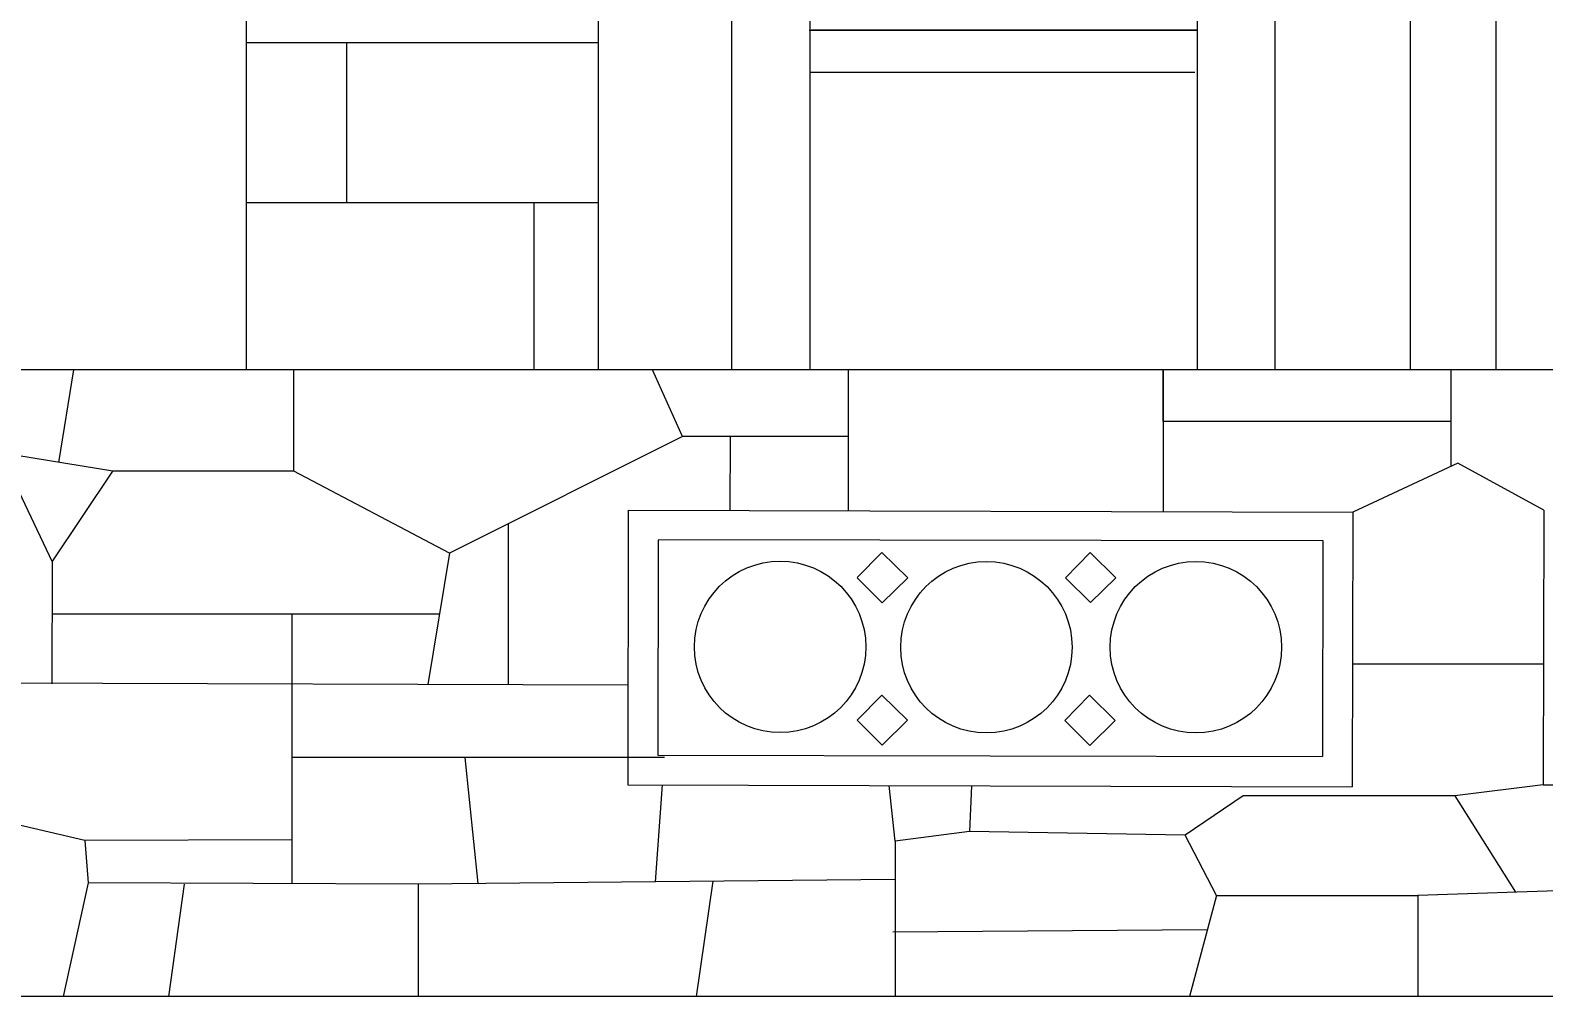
# Model space of a CAD drawing. Header units: millimetres. Extents: x -490789 to -449459, y 209001 to 327650.
# Drawn here: x -470468 to -467569, y 248633 to 250494 of the extents above; entities that cross this region are included whole.
import ezdxf

# ---------------------------------------------------------------- set-up
doc = ezdxf.new("R2010")
doc.units = ezdxf.units.MM
doc.header["$MEASUREMENT"] = 0
for name, color, linetype, lineweight in [('0_Ном._пера__25', 25, 'Continuous', 18), ('0_Ном._пера__7_Ном._пера__15_Ном._пера__15', 15, 'Continuous', 18), ('0_Ном._пера__7_Ном._пера__5_Ном._пера__5', 5, 'Continuous', 18), ('0_Ном._пера__7_Ном._пера__7_Ном._пера__5', 5, 'Continuous', 18), ('0_Ном._пера__7_Ном._пера__7_Ном._пера__7', 7, 'Continuous', 18), ('0_Ном._пера__85', 85, 'Continuous', 18), ('0_Ном_пера__13_Ном_пера__13_Ном_пера__13_Ном_пера__13_Ном_пера__13_Ном_пера__13_Ном_пера__13_Ном_пера__13_Ном_пера__13_Ном._пера__13_Ном_пера__13_Ном_пера__13_Ном_пера__13_Ном_пера__13_Ном_пера__13_Ном_пера__13_Ном_пера__13_Ном_пера__13_Ном_пера__13_Ном_4_Ном._пера__13', 13, 'Continuous', 18), ('0_Ном_пера__15_Ном_пера__15_Ном_пера__15_Ном_пера__15_Ном_пера__15_Ном_пера__15_Ном_пера__15_Ном._пера__15_Ном_пера__15_Ном_пера__15_Ном_пера__15_Ном_пера__15_Ном_пера__15_Ном_пера__15_Ном_пера__15_Ном_пера__15_Ном_пера__15_Ном_пера__15_Ном_пера__15_Ном_3_Ном._пера__15', 15, 'Continuous', 18), ('0_Ном_пера__15_Ном_пера__15_Ном_пера__15_Ном_пера__15_Ном_пера__15_Ном_пера__15_Ном_пера__15_Ном_пера__15_Ном_пера__15_Ном._пера__15_Ном_пера__15_Ном_пера__15_Ном_пера__15_Ном_пера__15_Ном_пера__15_Ном_пера__15_Ном_пера__15_Ном_пера__15_Ном_пера__15_Ном_3_Ном._пера__15', 15, 'Continuous', 18), ('0_Ном_пера__1_Ном_пера__1_Ном_пера__1_Ном._пера__1_Ном_пера__1_Ном_пера__1_Ном_пера__1_Ном_пера__1_Ном_пера__1_Ном_пера__1_Ном_пера__1_Ном_пера__1_Ном_пера__1_Ном_пера__1_Ном_пера__1_Ном_пера__1_Ном_пера__1_Ном_пера__1_Ном_пера__1_Ном_пера__1_Ном_пера___D_Ном._пера__1', 1, 'Continuous', 18), ('0_Ном_пера__1_Ном_пера__1_Ном_пера__1_Ном_пера__1_Ном_пера__1_Ном_пера__1_Ном_пера__1_Ном_пера__1_Ном_пера__1_Ном_пера__1_Ном_пера__1_Ном_пера__1_Ном_пера__1_Ном_пера__1_Ном_пера__1_Ном_пера__1_Ном_пера__1_Ном_пера__1_Ном_пера__1_Ном_пера__1_Ном_пера__1_C_Ном._пера__1', 1, 'Continuous', 18), ('0_Ном_пера__1_Ном_пера__1_Ном_пера__1_Ном_пера__1_Ном_пера__1_Ном_пера__1_Ном_пера__1_Ном_пера__1_Ном_пера__1_Ном_пера__1_Ном_пера__1_Ном_пера__1_Ном_пера__1_Ном_пера__1_Ном_пера__7_Ном_пера__7_Ном_пера__7_Ном_пера__7_Ном_пера__7_Ном_пера__7_Ном_пера__7_5_Ном._пера__1', 1, 'Continuous', 18), ('0_Ном_пера__1_Ном_пера__1_Ном_пера__1_Ном_пера__1_Ном_пера__1_Ном_пера__1_Ном_пера__1_Ном_пера__1_Ном_пера__1_Ном_пера__1_Ном_пера__1_Ном_пера__7_Ном_пера__7_Ном_пера__7_Ном_пера__7_Ном_пера__7_Ном_пера__7_Ном_пера__7_Ном_пера__7_Ном_пера__7_Ном_пера__7_5_Ном._пера__1', 1, 'Continuous', 18), ('0_Ном_пера__5_Ном_пера__5_Ном_пера__5_Ном_пера__5_Ном_пера__5_Ном_пера__5_Ном_пера__5_Ном_пера__5_Ном_пера__5_Ном_пера__5_Ном_пера__5_Ном_пера__5_Ном_пера__5_Ном_пера__5_Ном_пера__5_Ном_пера__5_Ном._пера__5_Ном_пера__5_Ном_пера__5_Ном_пера__5_Ном_пера___7_Ном._пера__5', 5, 'Continuous', 18), ('0_Ном_пера__7_Ном._пера__7_Ном_пера__7_Ном_пера__7_Ном_пера__7_Ном_пера__7_Ном_пера__7_Ном_пера__7_Ном_пера__7_Ном_пера__7_Ном_пера__7_Ном_пера__7_Ном_пера__7_Ном_пера__7_Ном_пера__7_Ном_пера__7_Ном_пера__7_Ном_пера__7_Ном_пера__7_Ном_пера__7_Ном_пера___7_Ном._пера__7', 7, 'Continuous', 18), ('0_Ном_пера__7_Ном_пера__7_Ном_пера__7_Ном_пера__7_Ном_пера__7_Ном_пера__7_Ном_пера__7_Ном_пера__7_Ном_пера__7_Ном_пера__7_Ном_пера__7_Ном_пера__7_Ном_пера__7_Ном_пера__7_Ном_пера__7_Ном._пера__7_Ном_пера__7_Ном._пера__7_Ном_пера__7_Ном._пера__7_Ном_пера_2_Ном._пера__7', 7, 'Continuous', 18), ('0_Ном_пера__7_Ном_пера__7_Ном_пера__7_Ном_пера__7_Ном_пера__7_Ном_пера__7_Ном_пера__7_Ном_пера__7_Ном_пера__7_Ном_пера__7_Ном_пера__7_Ном_пера__7_Ном_пера__7_Ном_пера__7_Ном_пера__7_Ном_пера__7_Ном_пера__7_Ном_пера__7_Ном._пера__7_Ном_пера__7_Ном._пера__5_Ном._пера__7', 7, 'Continuous', 18)]:
    doc.layers.add(name, color=color, linetype=linetype, lineweight=lineweight)
doc.styles.add('СГЕНЕРИР_СТИЛЬ_1', font='')
doc.styles.get('СГЕНЕРИР_СТИЛЬ_1').set_extended_font_data('Arial')
doc.dimstyles.new('СГЕНЕРИР_СТИЛЬ__1', dxfattribs={"dimtxt": 250, "dimasz": 39.04812, "dimexe": 0.18, "dimexo": 0, "dimgap": 0.09, "dimtad": 1, "dimtih": 1, "dimtoh": 1, "dimdec": 0, "dimzin": 0, "dimdsep": 46, "dimtxsty": 'СГЕНЕРИР_СТИЛЬ_1', "dimblk": 'ARROWHEAD_6', "dimblk1": 'ARROWHEAD_6', "dimblk2": 'ARROWHEAD_6', "dimcen": 0.09, "dimclrd": 85, "dimclre": 85, "dimclrt": 25, "dimazin": 0, "dimtfac": 1, "dimtdec": 4, "dimtmove": 0, "dimatfit": 3, "dimfxl": 0, "dimtolj": 1, "dimtzin": 0, "dimarcsym": 0})

# ---------------------------------------------------------------- blocks, each defined once
blk = doc.blocks.new('*D7')
at = {"layer": '0_Ном._пера__85', "linetype": 'Continuous'}
for p, q in [((-478058.7, 248644.1), (-478058.7, 247747.7)), ((-456409.4, 248644.1), (-456409.4, 247747.7)), ((-478038.2, 247806.8), (-478079.3, 247765.7)), ((-456429.9, 247765.7), (-456388.8, 247806.8)), ((-478058.7, 247786.2), (-478089.5, 247786.2)), ((-456409.4, 247786.2), (-478058.7, 247786.2)), ((-456378.6, 247786.2), (-456409.4, 247786.2))]:
    blk.add_line(p, q, dxfattribs=at)
at = {"layer": '0_Ном._пера__25', "insert": (-467756.3, 247836.2), "char_height": 250, "attachment_point": 7, "style": 'СГЕНЕРИР_СТИЛЬ_1'}
blk.add_mtext('\\A1;{\\fArial|b0|i0|c204|p38;21\xa0649}', dxfattribs=at)
blk = doc.blocks.new('ARROWHEAD_6')
at = {"color": 0, "linetype": 'Continuous', "lineweight": 0}
for p, q in [((0, 0), (-1, 0)), ((-0.5, -0.5), (0.5, 0.5))]:
    blk.add_line(p, q, dxfattribs=at)
blk = doc.blocks.new('*D8')
at = {"layer": '0_Ном._пера__85', "linetype": 'Continuous'}
for p, q in [((-480097.7, 248644.1), (-480097.7, 246518.8)), ((-456160.5, 248644.1), (-456160.5, 246518.8)), ((-480097.7, 246557.3), (-480128.6, 246557.3)), ((-480077.2, 246577.9), (-480118.3, 246536.8)), ((-456160.5, 246557.3), (-480097.7, 246557.3)), ((-456181, 246536.8), (-456139.9, 246577.9)), ((-456129.6, 246557.3), (-456160.5, 246557.3))]:
    blk.add_line(p, q, dxfattribs=at)
at = {"layer": '0_Ном._пера__25', "insert": (-468651.4, 246607.3), "char_height": 250, "attachment_point": 7, "style": 'СГЕНЕРИР_СТИЛЬ_1'}
blk.add_mtext('\\A1;{\\fArial|b0|i0|c204|p38;23\xa0937}', dxfattribs=at)

msp = doc.modelspace()

# ---------------------------------------------------------------- linework, layer by layer
at = {"layer": '0_Ном._пера__7_Ном._пера__15_Ном._пера__15', "linetype": 'Continuous'}
for p, q in [((-470413, 249667), (-470384.4, 249844)), ((-469962.7, 249650.4), (-469962.7, 249844)), ((-469276.3, 249844), (-469379.9, 249844)), ((-469218.4, 249716.6), (-469276.3, 249844)), ((-468901, 249844), (-468901, 249574.3)), ((-468298, 249844), (-468298, 249572.7)), ((-468298, 249745.2), (-468298, 249844)), ((-467746.1, 249659.9), (-467746.1, 249844)), ((-467746.1, 249745.2), (-468298, 249745.2)), ((-469218.4, 249716.6), (-469665, 249493.3)), ((-468901, 249716.6), (-469218.4, 249716.6)), ((-469127.4, 249716.6), (-469127.8, 249574.9)), ((-470310, 249650.4), (-470525, 249685.1)), ((-470525, 249685.1), (-470425.8, 249476.7)), ((-467733.5, 249665.7), (-467934.8, 249571.7)), ((-467569, 249575.4), (-467733.5, 249665.7)), ((-470425.8, 249476.7), (-470310, 249650.4)), ((-469962.7, 249650.4), (-470310, 249650.4)), ((-469665, 249493.3), (-469962.7, 249650.4)), ((-469552.2, 249549.6), (-469552.2, 249241.3)), ((-469665, 249493.3), (-469706.3, 249241.6)), ((-470425.8, 249476.7), (-470426.3, 249243)), ((-469684.2, 249376.3), (-470426, 249376.3)), ((-467569.6, 249280.8), (-467935.4, 249280.8)), ((-469323, 249240.8), (-470954.1, 249245.2)), ((-467570, 249049.8), (-467739.2, 249028.5)), ((-467739.2, 249028.5), (-467622.8, 248844.2)), ((-467210.5, 248858.2), (-467809.8, 248837.9)), ((-467809.8, 248837.9), (-467809.8, 248644.1))]:
    msp.add_line(p, q, dxfattribs=at)
at = {"layer": '0_Ном._пера__7_Ном._пера__5_Ном._пера__5', "linetype": 'Continuous'}
for centre in [(-469031.5, 249313.8), (-468636.4, 249313.1), (-468235.2, 249313.2)]:
    msp.add_circle(centre, 164.1, dxfattribs=at)
at = {"layer": '0_Ном._пера__7_Ном._пера__7_Ном._пера__5', "linetype": 'Continuous'}
msp.add_circle((-469031.5, 249313.8), 164.1, dxfattribs=at)
at = {"layer": '0_Ном._пера__7_Ном._пера__7_Ном._пера__7', "linetype": 'Continuous'}
for p, q in [((-470054.1, 256624.3), (-470054.1, 249844)), ((-469379.9, 252837.9), (-469379.9, 249844)), ((-467824.7, 251589.6), (-467824.7, 249844)), ((-467660.6, 251590.3), (-467660.6, 249844)), ((-456160.5, 249844), (-472776.8, 249844)), ((-456160.5, 249844), (-472776.8, 249844)), ((-469322.3, 249575.4), (-469323.3, 249049.8)), ((-469322.2, 249575.4), (-467934.8, 249571.7)), ((-467934.8, 249571.7), (-467935.8, 249046.1)), ((-467569, 249575.4), (-467570, 249049.8)), ((-469265.2, 249518), (-469266.1, 249106.3)), ((-469265.1, 249519.4), (-467992, 249517.5)), ((-467992.1, 249517.5), (-467992.9, 249104)), ((-469266, 249106.3), (-467992.9, 249104)), ((-469323.3, 249049.8), (-467935.8, 249046.1)), ((-467570, 249049.8), (-466182.5, 249046.1)), ((-453854.5, 248644.1), (-482958.9, 248644.1)), ((-453854.5, 248644.1), (-482958.9, 248644.1))]:
    msp.add_line(p, q, dxfattribs=at)
at = {"layer": '0_Ном_пера__13_Ном_пера__13_Ном_пера__13_Ном_пера__13_Ном_пера__13_Ном_пера__13_Ном_пера__13_Ном_пера__13_Ном_пера__13_Ном._пера__13_Ном_пера__13_Ном_пера__13_Ном_пера__13_Ном_пера__13_Ном_пера__13_Ном_пера__13_Ном_пера__13_Ном_пера__13_Ном_пера__13_Ном_4_Ном._пера__13', "linetype": 'Continuous'}
for p, q in [((-469253.2, 249102.1), (-469966.6, 249102.1)), ((-469635.7, 249102.1), (-469610.5, 248860.6)), ((-470363.6, 248942.9), (-470561.3, 248989.2)), ((-469725.1, 248859.5), (-470357.2, 248862.2)), ((-470172.8, 248859.5), (-470202.9, 248644.1))]:
    msp.add_line(p, q, dxfattribs=at)
at = {"layer": '0_Ном_пера__15_Ном_пера__15_Ном_пера__15_Ном_пера__15_Ном_пера__15_Ном_пера__15_Ном_пера__15_Ном._пера__15_Ном_пера__15_Ном_пера__15_Ном_пера__15_Ном_пера__15_Ном_пера__15_Ном_пера__15_Ном_пера__15_Ном_пера__15_Ном_пера__15_Ном_пера__15_Ном_пера__15_Ном_3_Ном._пера__15', "linetype": 'Continuous'}
msp.add_line((-470363.6, 248942.9), (-470357.2, 248862.2), dxfattribs=at)
at = {"layer": '0_Ном_пера__15_Ном_пера__15_Ном_пера__15_Ном_пера__15_Ном_пера__15_Ном_пера__15_Ном_пера__15_Ном_пера__15_Ном_пера__15_Ном._пера__15_Ном_пера__15_Ном_пера__15_Ном_пера__15_Ном_пера__15_Ном_пера__15_Ном_пера__15_Ном_пера__15_Ном_пера__15_Ном_пера__15_Ном_3_Ном._пера__15', "linetype": 'Continuous'}
for p, q in [((-469966.6, 249376.3), (-469966.6, 248860.5)), ((-469270.5, 248864), (-469257.1, 249049.6)), ((-468811.3, 248942.1), (-468822.9, 249048.4)), ((-468664.7, 249048), (-468669, 248960.5)), ((-468144.7, 249028.5), (-468255.6, 248953.5)), ((-467739.2, 249028.5), (-468144.7, 249028.5)), ((-468669, 248960.5), (-468811.3, 248942.1)), ((-468255.6, 248953.5), (-468669, 248960.5)), ((-469966.6, 248944.5), (-470363.6, 248942.9)), ((-468811.3, 248942.1), (-468811.3, 248644.1)), ((-468195.7, 248837.9), (-468255.6, 248953.5)), ((-470357.2, 248862.2), (-470405.1, 248644.1)), ((-469270.5, 248864), (-469725.1, 248859.5)), ((-469725.1, 248859.5), (-469725.1, 248644.1)), ((-468811.3, 248868.6), (-469270.5, 248864)), ((-469160.3, 248865.1), (-469192.4, 248644.1)), ((-468195.7, 248837.9), (-468247.7, 248644.1)), ((-468195.7, 248837.9), (-467809.8, 248837.9)), ((-468213.4, 248772), (-468815.9, 248767.6))]:
    msp.add_line(p, q, dxfattribs=at)
at = {"layer": '0_Ном_пера__1_Ном_пера__1_Ном_пера__1_Ном._пера__1_Ном_пера__1_Ном_пера__1_Ном_пера__1_Ном_пера__1_Ном_пера__1_Ном_пера__1_Ном_пера__1_Ном_пера__1_Ном_пера__1_Ном_пера__1_Ном_пера__1_Ном_пера__1_Ном_пера__1_Ном_пера__1_Ном_пера__1_Ном_пера__1_Ном_пера___D_Ном._пера__1', "linetype": 'Continuous'}
for p, q in [((-469124.7, 251646.9), (-469124.7, 249844)), ((-468083.8, 251610.7), (-468083.8, 249844)), ((-469379.9, 250470.5), (-470054.1, 250470.5))]:
    msp.add_line(p, q, dxfattribs=at)
at = {"layer": '0_Ном_пера__1_Ном_пера__1_Ном_пера__1_Ном_пера__1_Ном_пера__1_Ном_пера__1_Ном_пера__1_Ном_пера__1_Ном_пера__1_Ном_пера__1_Ном_пера__1_Ном_пера__1_Ном_пера__1_Ном_пера__1_Ном_пера__1_Ном_пера__1_Ном_пера__1_Ном_пера__1_Ном_пера__1_Ном_пера__1_Ном_пера__1_C_Ном._пера__1', "linetype": 'Continuous'}
for p, q in [((-468974.4, 251337.5), (-468974.4, 249844)), ((-468232.8, 251337.8), (-468232.8, 249844))]:
    msp.add_line(p, q, dxfattribs=at)
at = {"layer": '0_Ном_пера__1_Ном_пера__1_Ном_пера__1_Ном_пера__1_Ном_пера__1_Ном_пера__1_Ном_пера__1_Ном_пера__1_Ном_пера__1_Ном_пера__1_Ном_пера__1_Ном_пера__1_Ном_пера__1_Ном_пера__1_Ном_пера__7_Ном_пера__7_Ном_пера__7_Ном_пера__7_Ном_пера__7_Ном_пера__7_Ном_пера__7_5_Ном._пера__1', "linetype": 'Continuous'}
for p, q in [((-468976.2, 250494.4), (-468232.8, 250494.4)), ((-468233.3, 250494.4), (-468971.6, 250494.4))]:
    msp.add_line(p, q, dxfattribs=at)
at = {"layer": '0_Ном_пера__1_Ном_пера__1_Ном_пера__1_Ном_пера__1_Ном_пера__1_Ном_пера__1_Ном_пера__1_Ном_пера__1_Ном_пера__1_Ном_пера__1_Ном_пера__1_Ном_пера__7_Ном_пера__7_Ном_пера__7_Ном_пера__7_Ном_пера__7_Ном_пера__7_Ном_пера__7_Ном_пера__7_Ном_пера__7_Ном_пера__7_5_Ном._пера__1', "linetype": 'Continuous'}
msp.add_line((-468237.4, 250413.9), (-468974.4, 250413.9), dxfattribs=at)
at = {"layer": '0_Ном_пера__5_Ном_пера__5_Ном_пера__5_Ном_пера__5_Ном_пера__5_Ном_пера__5_Ном_пера__5_Ном_пера__5_Ном_пера__5_Ном_пера__5_Ном_пера__5_Ном_пера__5_Ном_пера__5_Ном_пера__5_Ном_пера__5_Ном_пера__5_Ном._пера__5_Ном_пера__5_Ном_пера__5_Ном_пера__5_Ном_пера___7_Ном._пера__5', "linetype": 'Continuous'}
for p, q in [((-468883.9, 249446.4), (-468836.7, 249494.7)), ((-468836.5, 249494.3), (-468787.1, 249446)), ((-468484.9, 249446.3), (-468437.7, 249494.5)), ((-468437.7, 249494.5), (-468388.3, 249446.3)), ((-468883.7, 249446), (-468836, 249398.4)), ((-468836, 249398.4), (-468787.1, 249446)), ((-468484.9, 249446.3), (-468437.2, 249398.6)), ((-468437.2, 249398.6), (-468388.3, 249446.3)), ((-468884, 249173.3), (-468836.9, 249221.6)), ((-468836.9, 249221.6), (-468787.4, 249173.3)), ((-468486.1, 249172.9), (-468438.9, 249221.2)), ((-468438.9, 249221.2), (-468389.5, 249172.9)), ((-468884, 249173.3), (-468836.3, 249125.6)), ((-468836.3, 249125.6), (-468787.4, 249173.3)), ((-468486.1, 249172.9), (-468438.4, 249125.2)), ((-468438.4, 249125.2), (-468389.5, 249172.9))]:
    msp.add_line(p, q, dxfattribs=at)
at = {"layer": '0_Ном_пера__7_Ном._пера__7_Ном_пера__7_Ном_пера__7_Ном_пера__7_Ном_пера__7_Ном_пера__7_Ном_пера__7_Ном_пера__7_Ном_пера__7_Ном_пера__7_Ном_пера__7_Ном_пера__7_Ном_пера__7_Ном_пера__7_Ном_пера__7_Ном_пера__7_Ном_пера__7_Ном_пера__7_Ном_пера__7_Ном_пера___7_Ном._пера__7', "linetype": 'Continuous'}
msp.add_line((-469861.4, 250164.9), (-469861.4, 250470.5), dxfattribs=at)
msp.add_line((-469861.4, 250164.9), (-469861.4, 250470.5), dxfattribs=at)
at = {"layer": '0_Ном_пера__7_Ном_пера__7_Ном_пера__7_Ном_пера__7_Ном_пера__7_Ном_пера__7_Ном_пера__7_Ном_пера__7_Ном_пера__7_Ном_пера__7_Ном_пера__7_Ном_пера__7_Ном_пера__7_Ном_пера__7_Ном_пера__7_Ном._пера__7_Ном_пера__7_Ном._пера__7_Ном_пера__7_Ном._пера__7_Ном_пера_2_Ном._пера__7', "linetype": 'Continuous'}
msp.add_line((-469503.5, 250164.9), (-469503.5, 249844), dxfattribs=at)
msp.add_line((-469503.5, 250164.9), (-469503.5, 249844), dxfattribs=at)
at = {"layer": '0_Ном_пера__7_Ном_пера__7_Ном_пера__7_Ном_пера__7_Ном_пера__7_Ном_пера__7_Ном_пера__7_Ном_пера__7_Ном_пера__7_Ном_пера__7_Ном_пера__7_Ном_пера__7_Ном_пера__7_Ном_пера__7_Ном_пера__7_Ном_пера__7_Ном_пера__7_Ном_пера__7_Ном._пера__7_Ном_пера__7_Ном._пера__5_Ном._пера__7', "linetype": 'Continuous'}
msp.add_line((-470054.1, 250164.9), (-469379.9, 250164.9), dxfattribs=at)
msp.add_line((-470054.1, 250164.9), (-469379.9, 250164.9), dxfattribs=at)

# ---------------------------------------------------------------- dimensions: what is measured, and where the dimension line sits
at = {"color": 85, "linetype": 'Continuous', "lineweight": 18}
dim = msp.add_linear_dim(base=(-480097.7, 246557.3), p1=(-456160.5, 248644.1), p2=(-480097.7, 248644.1), angle=180, dimstyle='СГЕНЕРИР_СТИЛЬ__1', dxfattribs=at)
dim.commit()
dim.dimension.update_dxf_attribs({"geometry": '*D8', "text_midpoint": (-468129.1, 246732.3), "dimtype": 160})
dim = msp.add_linear_dim(base=(-478058.7, 247786.2), p1=(-456409.4, 248644.1), p2=(-478058.7, 248644.1), angle=180, text='<MeasuredValue>', dimstyle='СГЕНЕРИР_СТИЛЬ__1', dxfattribs=at)
dim.commit()
dim.dimension.update_dxf_attribs({"geometry": '*D7', "text_midpoint": (-466371.2, 247961.2), "dimtype": 160})

doc.saveas('drawing.dxf')
